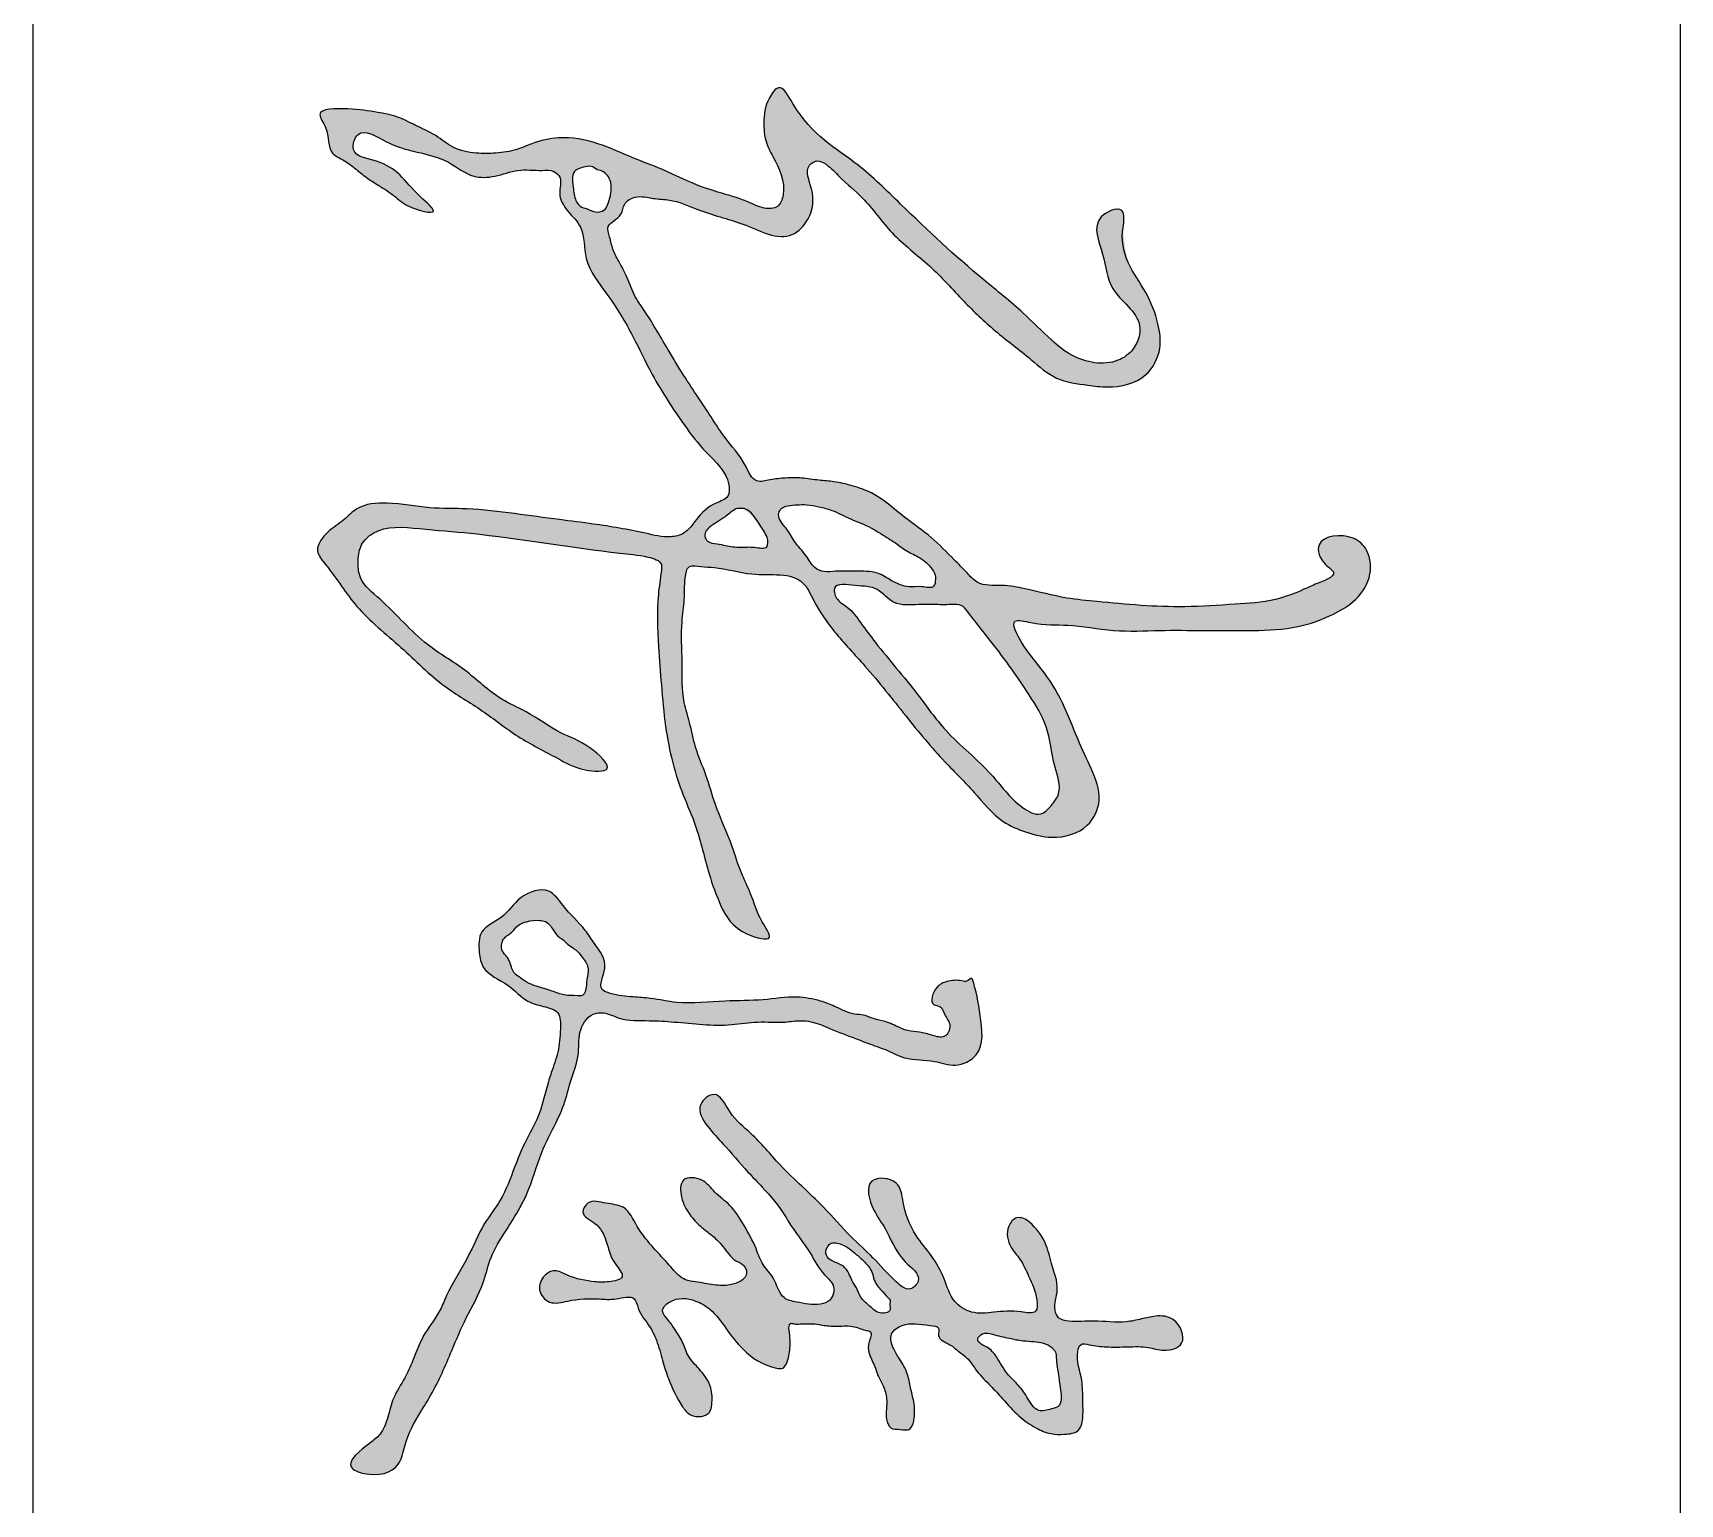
# Model space of a CAD drawing. Extents: x 174641 to 414490, y 73126 to 493158.
# Drawn here: x 316280 to 317280, y 75596 to 76489 of the extents above; entities that cross this region are included whole.
import ezdxf

# ---------------------------------------------------------------- set-up
doc = ezdxf.new("R2010")
doc.units = 0
doc.header["$LTSCALE"] = 1000
doc.header["$MEASUREMENT"] = 0
doc.layers.add('文字和字符', color=7, linetype='Continuous')

msp = doc.modelspace()

# ---------------------------------------------------------------- hatches: boundary and pattern name
at = {"layer": '文字和字符'}
h = msp.add_hatch(color=6, dxfattribs=at)
edge = h.paths.add_edge_path()
edge.add_spline(control_points=[(316942.1, 76371), (316942.1, 76370.7), (316943.2, 76345.9), (316956.8, 76333.1), (316963.5, 76314.4), (316966, 76296.5), (316956.3, 76277.7), (316936.6, 76273.2), (316918.4, 76275.7), (316900.9, 76277.6), (316884.2, 76293.2), (316864.6, 76307.4), (316844.3, 76326.9), (316825.4, 76348.7), (316801.1, 76365.9), (316786.9, 76387.7), (316771.4, 76399.7), (316763.7, 76408.7), (316756.5, 76412.4), (316747.9, 76407), (316755.3, 76392.6), (316753.3, 76377.3), (316737.4, 76359.9), (316716.1, 76372.3), (316697.3, 76377.3), (316682.4, 76382.2), (316669.3, 76388.2), (316656.5, 76388.2), (316647, 76391.1), (316638.8, 76386.1), (316638.2, 76378.8), (316633.4, 76375.4), (316628.1, 76371.6), (316630.9, 76364.7), (316632, 76357.7), (316636.4, 76349.6), (316641.6, 76340.4), (316645.1, 76329.2), (316652.3, 76319.8), (316658.7, 76309), (316666.5, 76296.1), (316674.9, 76281.9), (316683.4, 76268.9), (316691.8, 76256.6), (316700.7, 76241.9), (316711.7, 76230.8), (316717.8, 76215.2), (316728.5, 76218.2), (316737.2, 76219), (316747.3, 76219.2), (316757, 76217.4), (316767.4, 76216.9), (316778, 76214.2), (316793.7, 76209.2), (316807.9, 76195.4), (316826, 76183.6), (316837.6, 76171.1), (316846.8, 76162.3), (316854.7, 76153), (316868.5, 76154.4), (316886.4, 76151.2), (316905.3, 76145.8), (316937.9, 76142.9), (316972, 76139.6), (317008.2, 76142.3), (317032.4, 76143.5), (317049, 76149.9), (317059.3, 76155), (317074.3, 76160.1), (317062.4, 76167.3), (317056.7, 76183.4), (317080.4, 76186), (317092.3, 76174.3), (317093.5, 76157.5), (317082.7, 76143.1), (317066.7, 76134.3), (317046.2, 76127.3), (317025.9, 76126.3), (317006.8, 76126.5), (316987.8, 76126.4), (316963.8, 76126.8), (316936.5, 76125.2), (316909.6, 76130.8), (316892.2, 76129.2), (316872.1, 76134.9), (316882.3, 76114.7), (316893.4, 76103.3), (316906.1, 76082.6), (316913.8, 76061.4), (316923, 76042.6), (316930.3, 76024.4), (316921, 76004.3), (316900.7, 75999.2), (316883.2, 76003.5), (316865.6, 76011), (316852, 76028.7), (316831.1, 76048.8), (316809.5, 76075), (316788.4, 76102.3), (316767.4, 76124.1), (316755.6, 76141), (316745.9, 76162.9), (316718.5, 76158), (316698.7, 76164.8), (316686.6, 76164.7), (316677.6, 76166.9), (316675.8, 76155.5), (316676.1, 76145.2), (316673.5, 76127.9), (316674.9, 76107.3), (316673.9, 76086.4), (316679.4, 76069.7), (316682.2, 76054.5), (316689.5, 76038.5), (316694.8, 76017.9), (316704.3, 75998.9), (316709.3, 75980.2), (316717.4, 75965.1), (316719.8, 75953.1), (316731.9, 75936.6), (316706.7, 75942.8), (316697.9, 75957.9), (316689.3, 75981.8), (316684.6, 76004.8), (316674.7, 76026.4), (316668.2, 76046.6), (316663.8, 76069), (316662, 76092.7), (316659.5, 76119.2), (316658.8, 76142.9), (316661.4, 76158.7), (316662.6, 76168.7), (316650, 76171.9), (316614.3, 76175.6), (316565.2, 76184.2), (316516.5, 76187.9), (316491.4, 76190.6), (316478.9, 76179), (316477.3, 76168.8), (316478.2, 76155.6), (316497.7, 76140.8), (316515.2, 76118.8), (316543.5, 76103.2), (316560.8, 76085.6), (316582.3, 76076.5), (316599.6, 76063.6), (316616.1, 76058.6), (316635.9, 76040), (316611.6, 76041.2), (316596.8, 76050.2), (316574.2, 76061.3), (316553.4, 76078.3), (316527.1, 76093), (316504.2, 76116.8), (316476.2, 76138.8), (316463.6, 76160.2), (316450.2, 76175.5), (316459.2, 76187), (316468.8, 76192.8), (316478.6, 76203.1), (316498.2, 76204.6), (316519.9, 76200), (316546, 76200.7), (316572.2, 76197.5), (316597.7, 76193.9), (316624.3, 76190.7), (316646.7, 76186.9), (316664.9, 76182.3), (316677, 76184.9), (316683.6, 76195.4), (316692, 76203.2), (316703.3, 76206.6), (316703.1, 76221.9), (316688.7, 76233.3), (316672.8, 76255.1), (316657.4, 76278.3), (316644.3, 76306.3), (316630.6, 76329.4), (316613.8, 76349.1), (316615.9, 76370.3), (316604.8, 76380.4), (316598.3, 76390.7), (316602.1, 76400.3), (316596.1, 76406.2), (316586.8, 76405.2), (316574.7, 76407), (316561.5, 76401.5), (316545.8, 76400.8), (316530.8, 76414), (316510.6, 76416.8), (316494.1, 76422.7), (316477.9, 76433.5), (316471.8, 76414), (316490.6, 76412.5), (316504.4, 76402.8), (316511.9, 76392.2), (316529.7, 76377.6), (316507.6, 76382.8), (316499.9, 76390.2), (316490.9, 76396.3), (316482.5, 76401.2), (316475.7, 76407.1), (316469.1, 76412), (316458.4, 76417), (316461.1, 76429.3), (316449.8, 76443.3), (316474.4, 76443.3), (316487.1, 76441.4), (316501.9, 76438.7), (316513, 76432.6), (316524.9, 76427.6), (316535.3, 76418.4), (316548.6, 76415.9), (316561.6, 76416), (316573.3, 76417.5), (316585.1, 76423.1), (316601.8, 76426.9), (316623.2, 76423), (316643.1, 76413.6), (316664.6, 76405.8), (316684.2, 76395.6), (316702.3, 76390.9), (316715, 76386.7), (316722.9, 76382.2), (316733.2, 76382.4), (316738.4, 76396.8), (316731.8, 76410.1), (316724.5, 76423.4), (316723.6, 76436.1), (316725, 76447), (316734.3, 76460.1), (316750.2, 76427.7), (316776.7, 76415.3), (316815.3, 76376.9), (316847.5, 76346.7), (316880.1, 76321.4), (316896.4, 76304.4), (316913.5, 76290), (316934.7, 76286.1), (316950, 76297.1), (316956, 76317.1), (316932.6, 76330.7), (316931.6, 76354.9), (316920.5, 76375.2), (316944.4, 76387.7), (316942.1, 76371.1), (316942.1, 76371)], knot_values=[0, 0, 0, 0, 29.83033, 58.91781, 87.40306, 108.10616, 133.17817, 167.21185, 183.49358, 210.67496, 237.31363, 275.86773, 312.37532, 353.76104, 395.87554, 434.58288, 460.66976, 476.275, 484.41781, 491.62034, 511.67616, 536.9245, 555.69255, 598.36236, 618.34818, 639.18919, 663.45492, 677.06306, 692.31765, 702.95927, 711.94366, 720.14469, 726.92785, 735.80548, 746.57076, 757.65713, 773.39133, 790.76732, 805.4419, 822.5941, 842.86669, 868.323, 891.12703, 907.57339, 930.63457, 961.25861, 976.68873, 988.00272, 1001.1708, 1014.55781, 1029.61785, 1042.13304, 1057.76817, 1075.0052, 1109.99381, 1138.04225, 1164.89526, 1180.29965, 1191.87474, 1213.24144, 1232.34928, 1268.72527, 1294.32292, 1368.39578, 1410.72456, 1445.04484, 1469.94439, 1480.86782, 1499.32851, 1508.74163, 1526.28657, 1555.64916, 1570.57334, 1593.98259, 1617.98445, 1641.38267, 1669.43982, 1707.29197, 1725.0357, 1749.43332, 1786.0298, 1824.84422, 1863.91163, 1895.04241, 1908.39641, 1926.99745, 1954.73365, 1988.60558, 2022.40734, 2049.22169, 2076.67341, 2100.00089, 2131.56517, 2154.18467, 2175.02305, 2209.5379, 2244.84628, 2295.98722, 2350.39411, 2388.90451, 2420.90697, 2437.84295, 2481.53858, 2513.67034, 2525.06872, 2534.68507, 2544.92332, 2563.31462, 2581.76815, 2615.88483, 2650.04629, 2667.23233, 2688.87249, 2714.05765, 2739.78431, 2777.46788, 2801.5347, 2820.71813, 2846.21999, 2860.69852, 2879.24358, 2912.65901, 2940.60892, 2982.42316, 3010.68578, 3039.17841, 3070.4015, 3105.56719, 3138.04042, 3181.77967, 3202.07002, 3207.31871, 3220.22821, 3244.08996, 3371.1025, 3414.22561, 3453.46219, 3467.26996, 3480.30008, 3495.07973, 3519.97306, 3575.22066, 3613.13121, 3652.7759, 3675.91774, 3710.07108, 3737.57782, 3760.45603, 3779.02648, 3804.40601, 3842.4274, 3879.53793, 3916.90353, 3966.45112, 4017.13197, 4061.07218, 4074.63839, 4092.56503, 4109.94731, 4123.82304, 4149.66569, 4185.98987, 4217.23843, 4257.4463, 4295.79041, 4324.39685, 4369.00823, 4390.68008, 4401.80914, 4417.70364, 4439.20436, 4450.58886, 4460.40425, 4494.0652, 4522.5308, 4573.45855, 4609.52134, 4650.91275, 4685.91786, 4712.73605, 4730.12095, 4746.28602, 4759.95949, 4766.86344, 4776.67256, 4797.16942, 4817.29178, 4834.86048, 4859.32363, 4896.06685, 4914.91893, 4939.06577, 4952.34932, 4974.17708, 4996.946, 5022.50029, 5038.39472, 5059.26057, 5074.69639, 5090.13221, 5102.86064, 5115.36323, 5127.27991, 5137.83951, 5160.11025, 5171.91017, 5195.83872, 5221.38437, 5238.43076, 5255.29843, 5274.23899, 5291.83833, 5311.9607, 5328.55338, 5346.36477, 5359.96057, 5382.93451, 5416.47726, 5448.01695, 5474.30002, 5511.88038, 5539.40652, 5552.05886, 5566.94274, 5578.03298, 5588.72985, 5622.38291, 5636.08183, 5651.98578, 5673.57334, 5685.09237, 5703.04622, 5778.83038, 5827.28937, 5921.87319, 5965.46337, 5998.23158, 6019.77821, 6058.79188, 6074.95185, 6095.08556, 6133.6669, 6164.01593, 6195.29017, 6213.34632, 6227.67269, 6227.67269, 6227.67269, 6227.67269], degree=3, periodic=0)
edge = h.paths.add_edge_path(flags=16)
edge.add_spline(control_points=[(316827.1, 76162.3), (316827, 76162.4), (316819.7, 76171.2), (316811.5, 76173.6), (316803.7, 76179.9), (316796.1, 76184.6), (316787.2, 76189.9), (316776.9, 76193.7), (316766.8, 76199.1), (316757.7, 76201.6), (316750.6, 76202.9), (316744.3, 76202.8), (316738.9, 76202.3), (316734, 76200.8), (316731.9, 76194.5), (316738.2, 76188.5), (316742.4, 76179.7), (316749.6, 76172.7), (316753.7, 76164.6), (316760.9, 76161.3), (316769.2, 76162.9), (316779.9, 76162), (316792.2, 76162.9), (316801.8, 76156.1), (316811.1, 76152.1), (316819.3, 76153.5), (316827.4, 76151.4), (316828.8, 76157.3), (316827.1, 76162.3), (316827.1, 76162.3)], knot_values=[0, 0, 0, 0, 15.16178, 26.88512, 40.31965, 54.96641, 64.56874, 83.23137, 100.64465, 111.87382, 122.26176, 130.59759, 138.13792, 145.25534, 149.90419, 163.05797, 176.27705, 191.53322, 204.00271, 212.70931, 222.24426, 238.51895, 257.63843, 271.13651, 286.70471, 297.42219, 307.35373, 313.51969, 320.45637, 320.45637, 320.45637, 320.45637], degree=3, periodic=0)
edge = h.paths.add_edge_path(flags=16)
edge.add_spline(control_points=[(316845.9, 76140.2), (316846.1, 76140), (316862.8, 76118.6), (316873.9, 76104), (316885.8, 76086.4), (316897.5, 76067.6), (316898.9, 76046.8), (316905.7, 76029.4), (316898.7, 76020.1), (316891.3, 76012.4), (316874.9, 76022.1), (316861.2, 76042.4), (316835.6, 76062.1), (316819, 76085.8), (316804.6, 76103.5), (316792.7, 76117.7), (316783.4, 76130.3), (316776.3, 76140.4), (316767.9, 76144.3), (316765, 76155.9), (316781.1, 76153.1), (316793.1, 76153.3), (316802.8, 76140.7), (316816.2, 76142.3), (316827.5, 76142.2), (316835.7, 76141.7), (316841.4, 76142.7), (316845.9, 76140.3), (316845.9, 76140.2)], knot_values=[0, 0, 0, 0, 36.43042, 65.1872, 91.41975, 121.89903, 155.89817, 179.1296, 191.18759, 202.56346, 218.93776, 256.90262, 310.33773, 348.65803, 377.38012, 405.12221, 425.74584, 443.11722, 454.89001, 463.60159, 481.23192, 499.96284, 517.9025, 538.60614, 551.16094, 565.95767, 570.88989, 577.8668, 577.8668, 577.8668, 577.8668], degree=3, periodic=0)
edge = h.paths.add_edge_path(flags=16)
edge.add_spline(control_points=[(316710.8, 76200.4), (316711, 76200.4), (316720.6, 76194.5), (316723.1, 76188.1), (316726.5, 76182.9), (316727, 76175), (316717.4, 76177.7), (316709.9, 76176.5), (316701.9, 76177.6), (316695.5, 76179.2), (316690.2, 76179.5), (316687.8, 76183.6), (316689.3, 76188.4), (316694.4, 76191.2), (316698.9, 76194.4), (316703.8, 76197.3), (316705.9, 76201), (316710.8, 76200.4), (316710.8, 76200.4)], knot_values=[0, 0, 0, 0, 13.96643, 26.64222, 32.86736, 40.66869, 50.86547, 62.81324, 75.54177, 82.70924, 91.15804, 95.56336, 100.25464, 110.5156, 118.40126, 123.68101, 133.67553, 136.49112, 136.49112, 136.49112, 136.49112], degree=3, periodic=0)
edge = h.paths.add_edge_path(flags=16)
edge.add_spline(control_points=[(316623.9, 76405.8), (316624, 76405.8), (316633.5, 76400.3), (316631.2, 76391.8), (316629.7, 76385.4), (316627.1, 76380.7), (316621.5, 76380), (316617.1, 76382.3), (316611.5, 76383.8), (316609.1, 76389.3), (316608.2, 76396.2), (316606.4, 76405.7), (316615.1, 76407.7), (316619.6, 76408.7), (316623.9, 76405.8), (316623.9, 76405.8)], knot_values=[0, 0, 0, 0, 11.12269, 25.41039, 33.76565, 39.25974, 46.34399, 54.03284, 60.09923, 69.75439, 75.75391, 90.73499, 100.54138, 106.7932, 112.69859, 112.69859, 112.69859, 112.69859], degree=3, periodic=0)
h = msp.add_hatch(color=6, dxfattribs=at)
edge = h.paths.add_edge_path()
edge.add_spline(control_points=[(316850.6, 75914.9), (316850.7, 75914.7), (316856.6, 75889.7), (316858.4, 75870), (316840.5, 75860.3), (316826.1, 75866.5), (316811.4, 75865), (316799.3, 75871.7), (316789, 75874.9), (316777.5, 75879.7), (316767.2, 75883.2), (316756.7, 75888.1), (316747.4, 75890.2), (316734.7, 75887.9), (316720.6, 75889.5), (316698.3, 75885.4), (316676.1, 75888.4), (316653.5, 75889.8), (316638.6, 75889), (316628.1, 75894.9), (316617.5, 75893.8), (316610.8, 75882.2), (316612.5, 75867.8), (316606.6, 75853.6), (316603.2, 75838), (316595.9, 75824), (316587.1, 75806.3), (316582.9, 75789.4), (316574.8, 75773.5), (316566.9, 75761.2), (316557.8, 75746.8), (316553.8, 75727.7), (316543.1, 75710), (316533.6, 75686.8), (316525.4, 75667.1), (316513.5, 75649), (316506.4, 75635.4), (316502.9, 75615.7), (316486.2, 75612.1), (316467.5, 75619.4), (316482.7, 75631.6), (316492.1, 75638.4), (316496.1, 75649), (316498.6, 75661.2), (316506, 75671.6), (316511.6, 75684.5), (316516.8, 75699.3), (316526.7, 75710.9), (316533.3, 75728), (316544.5, 75744.3), (316552.5, 75765.2), (316565.7, 75781.4), (316572, 75798.9), (316578.8, 75816.2), (316588, 75831.3), (316591.3, 75846.2), (316595.3, 75859.1), (316599.7, 75870.8), (316600.5, 75882.6), (316600.8, 75895.7), (316589.8, 75898.3), (316578.6, 75901), (316569, 75912.9), (316553.4, 75918.1), (316550.8, 75931.9), (316550.7, 75945.6), (316566.8, 75951.5), (316574.6, 75965.4), (316593.5, 75972), (316603.5, 75956.5), (316614, 75947.5), (316622.1, 75934.5), (316631.2, 75923.5), (316622.2, 75909.1), (316634, 75904.7), (316643.4, 75904), (316657.2, 75903.1), (316675.5, 75899), (316698.5, 75902), (316722.8, 75901.4), (316742.1, 75904.9), (316756.9, 75902.2), (316768.2, 75898), (316776.4, 75893.3), (316784.9, 75893.1), (316790.8, 75890.4), (316798.6, 75889.2), (316805.2, 75885.8), (316812.1, 75883), (316819, 75882.8), (316825.9, 75880.8), (316834.3, 75878.1), (316838.6, 75887), (316833.7, 75892.2), (316832.2, 75898.6), (316823.7, 75898.8), (316827.8, 75910.4), (316835.6, 75913.9), (316842.6, 75914), (316847.2, 75913), (316850.6, 75914.9), (316850.6, 75914.9)], knot_values=[0, 0, 0, 0, 31.56741, 64.80462, 84.5149, 102.44957, 127.66522, 143.39318, 158.76114, 172.30608, 195.38631, 203.77739, 220.63047, 233.89668, 257.03225, 279.1762, 327.70084, 348.662, 374.09674, 388.03308, 396.91533, 415.87779, 435.25038, 456.66983, 478.43107, 501.30513, 522.01515, 560.72247, 573.04624, 596.2976, 621.45688, 643.42111, 676.45272, 706.5598, 747.97988, 764.80452, 796.36924, 812.75666, 842.42195, 854.74089, 879.87365, 891.58811, 907.37051, 923.98897, 943.6233, 959.40562, 982.73378, 1008.38151, 1021.70049, 1058.20808, 1090.24983, 1114.09394, 1144.20103, 1166.92565, 1191.57317, 1217.00221, 1229.97147, 1248.06379, 1268.02925, 1281.44046, 1294.7538, 1308.69012, 1329.85838, 1355.86532, 1368.43417, 1386.20994, 1406.30905, 1430.06276, 1453.8459, 1470.9898, 1499.08787, 1512.54167, 1535.26627, 1553.04205, 1560.57123, 1580.17238, 1594.91717, 1617.19788, 1657.97545, 1689.94356, 1718.67234, 1738.77671, 1751.36341, 1769.19526, 1777.02562, 1785.79454, 1795.90164, 1809.56846, 1816.67598, 1826.39768, 1837.68613, 1847.88188, 1857.81613, 1868.11517, 1875.91713, 1881.58526, 1896.59723, 1905.82176, 1918.67179, 1923.2189, 1927.78263, 1927.78263, 1927.78263, 1927.78263], degree=3, periodic=0)
edge = h.paths.add_edge_path(flags=17)
edge.add_spline(control_points=[(316596.2, 75944.6), (316596.2, 75944.7), (316592.5, 75950.4), (316586.5, 75950.5), (316580.8, 75950), (316574.5, 75947.8), (316571.3, 75942.5), (316566.1, 75940.3), (316564.7, 75936.1), (316564.6, 75932.3), (316567.1, 75929.4), (316569.6, 75926.2), (316570.6, 75922.5), (316572.1, 75918.4), (316575.7, 75915.9), (316580, 75912.6), (316586.9, 75909.9), (316594.8, 75908), (316602.8, 75904.4), (316608.8, 75904.8), (316616.2, 75904), (316615.9, 75914.1), (316618.4, 75921.8), (316614.2, 75927.4), (316611.2, 75931.5), (316607.6, 75934.1), (316604.2, 75936.2), (316602, 75939), (316598.6, 75940.3), (316596.2, 75944.6), (316596.2, 75944.6)], knot_values=[0, 0, 0, 0, 9.6639, 14.69652, 25.58932, 33.28703, 41.4481, 50.31212, 54.66989, 59.31759, 65.47188, 69.61093, 76.33917, 81.25099, 86.99443, 94.22806, 103.81469, 117.55051, 128.276, 139.36289, 142.65864, 157.10997, 167.51759, 177.22296, 183.78361, 188.97778, 195.04957, 200.6411, 203.08387, 211.13943, 211.13943, 211.13943, 211.13943], degree=3, periodic=0)
h = msp.add_hatch(color=6, dxfattribs=at)
edge = h.paths.add_edge_path()
edge.add_spline(control_points=[(316885.4, 75767.1), (316885.5, 75767), (316897.1, 75754.5), (316898.1, 75741.4), (316904.3, 75727.3), (316899.5, 75716.2), (316902.7, 75708), (316912.5, 75706.4), (316925.8, 75707.8), (316940.8, 75705.6), (316953.1, 75708.2), (316962.4, 75710.7), (316974.7, 75709.9), (316982.4, 75692.3), (316967.1, 75688.2), (316956.7, 75692), (316944.8, 75691.5), (316932.6, 75691.3), (316923.9, 75692.2), (316916, 75694.1), (316913, 75683.7), (316917.7, 75673.4), (316917.6, 75659.7), (316918.1, 75650), (316916.5, 75639.4), (316906.5, 75638.2), (316897.8, 75638.4), (316888.1, 75642.4), (316878.1, 75649.6), (316869.8, 75659.1), (316861.4, 75668.2), (316853.4, 75676), (316848.6, 75684.3), (316842, 75688.7), (316837.2, 75693.6), (316828.6, 75696.1), (316831.4, 75704), (316819.7, 75704.7), (316811.1, 75707.1), (316799.5, 75699.8), (316802.4, 75690.5), (316806.9, 75683.4), (316811.7, 75675.9), (316812.8, 75666.7), (316815.6, 75657.2), (316816, 75649.1), (316813.2, 75640), (316806.7, 75641.9), (316800.5, 75641.1), (316797.3, 75650.1), (316799.6, 75658.5), (316796.8, 75667.7), (316793.2, 75673.8), (316791.2, 75680.9), (316787.5, 75687.1), (316787.1, 75693.9), (316790.6, 75700.7), (316783.3, 75701.9), (316778.3, 75704.5), (316770.9, 75704), (316765.6, 75703.9), (316760.1, 75704.5), (316755.2, 75705.6), (316750.2, 75705.3), (316746.2, 75705.5), (316743.2, 75705.1), (316738.2, 75707), (316740.3, 75697), (316739.9, 75689.9), (316739.2, 75683.1), (316735.7, 75677.8), (316724.5, 75679.7), (316712.1, 75687.5), (316701.2, 75702.4), (316693.2, 75714), (316681.1, 75720.8), (316669.4, 75722.1), (316660.6, 75713.5), (316666.3, 75707.8), (316670.2, 75701.8), (316675.2, 75694.5), (316677.7, 75685.2), (316685.6, 75677.5), (316692.7, 75668.1), (316692.9, 75658.4), (316691.3, 75649.1), (316679.8, 75648.1), (316672.1, 75658.4), (316666.8, 75669.8), (316662.2, 75683.6), (316659.6, 75694.6), (316654.3, 75705.3), (316648.1, 75712.1), (316645.7, 75723.6), (316633.9, 75719.6), (316621.4, 75721), (316607.8, 75720.5), (316594.1, 75716.4), (316586, 75725.7), (316589.7, 75734.7), (316597.4, 75739), (316607.4, 75733.2), (316618.9, 75730.9), (316629.3, 75730.5), (316641.6, 75733.1), (316630.7, 75744.2), (316629.2, 75755.1), (316623.7, 75766.7), (316611.8, 75771.2), (316618, 75781.6), (316628.2, 75778), (316640.8, 75777.8), (316646.2, 75765.2), (316653.3, 75755.8), (316660.9, 75747.4), (316668.2, 75739.4), (316674.8, 75731.7), (316684.4, 75730.9), (316693.1, 75728.8), (316702.7, 75728.5), (316709.4, 75730.7), (316714.4, 75734.7), (316712.8, 75741.6), (316704.8, 75744), (316699.7, 75752.4), (316692.9, 75759.2), (316685.1, 75764.6), (316678.4, 75772), (316673.4, 75781.1), (316672.8, 75795.4), (316687.8, 75794.1), (316694, 75784.5), (316704.9, 75777.5), (316712.2, 75764.9), (316719.1, 75753), (316722.7, 75741), (316731.6, 75733.3), (316733.4, 75720.7), (316746.4, 75718.3), (316755.5, 75716.2), (316765.3, 75719.5), (316768.1, 75728.9), (316758.6, 75736.4), (316751.6, 75750.8), (316742.2, 75761.8), (316733.9, 75776.2), (316725.4, 75786.1), (316712, 75800), (316701.2, 75812.9), (316689.9, 75824.4), (316681.8, 75837.7), (316696, 75848.9), (316703.8, 75831.2), (316718.3, 75820.1), (316736, 75798.5), (316758, 75779.8), (316775, 75759.5), (316791.3, 75745.4), (316800.6, 75733.9), (316812, 75724.1), (316821.6, 75734.1), (316804.7, 75745.2), (316800.2, 75761.1), (316789.5, 75774.4), (316783.8, 75795.7), (316807, 75793.6), (316808.5, 75775.6), (316814.5, 75760.4), (316826.5, 75746.8), (316833.8, 75733.2), (316838, 75718.9), (316850.3, 75710.9), (316865.1, 75712.7), (316876.4, 75713.9), (316890.4, 75710.7), (316889.9, 75723.8), (316885.3, 75733), (316880.5, 75744.3), (316872.6, 75752.4), (316870.7, 75762.8), (316876.7, 75772.3), (316885.3, 75767.2), (316885.4, 75767.1)], knot_values=[0, 0, 0, 0, 21.81423, 40.01452, 62.7051, 80.1812, 87.05959, 95.96074, 117.52598, 144.48919, 157.44632, 169.51473, 184.78755, 205.83429, 221.96524, 235.36036, 252.7427, 270.71375, 285.20259, 292.39102, 298.29404, 323.16893, 339.89076, 353.67758, 365.62036, 378.12925, 389.52668, 402.98938, 420.6114, 440.53104, 455.37129, 472.33688, 486.5792, 494.82231, 504.35229, 516.70491, 522.69918, 530.27695, 553.63926, 565.14934, 577.86489, 587.52882, 601.60343, 613.79765, 625.75318, 641.93773, 649.9788, 657.76627, 665.64547, 673.68661, 691.06998, 702.26764, 712.22371, 720.5513, 732.90757, 741.29957, 750.3704, 754.15928, 767.82, 775.00838, 783.99393, 790.01419, 797.89335, 805.08178, 810.47309, 814.66632, 817.72091, 829.76918, 838.76063, 852.28385, 856.96428, 862.35559, 894.64139, 917.57348, 938.65587, 952.33838, 974.41359, 984.09103, 992.09879, 1002.56542, 1015.42998, 1028.35987, 1041.61773, 1060.69245, 1075.15, 1081.33032, 1097.65021, 1107.25215, 1133.82575, 1149.93287, 1167.65899, 1180.94579, 1198.85174, 1207.21231, 1222.48382, 1236.90695, 1263.26269, 1278.55778, 1291.81558, 1304.43554, 1313.9224, 1324.65488, 1349.14262, 1361.02049, 1372.8386, 1385.37168, 1406.33795, 1423.5251, 1437.34044, 1446.07986, 1461.35137, 1476.16889, 1496.20081, 1510.80388, 1526.5605, 1542.66258, 1557.11458, 1565.76698, 1581.24946, 1594.82417, 1604.75541, 1610.75654, 1619.41418, 1627.41966, 1643.63437, 1658.03725, 1667.71309, 1682.72843, 1698.67732, 1713.20927, 1728.48082, 1743.49537, 1760.34072, 1781.06241, 1803.08359, 1817.90876, 1831.82956, 1851.20479, 1861.93723, 1882.36999, 1890.72683, 1902.27346, 1915.00512, 1936.42795, 1969.38922, 1974.33872, 2005.75425, 2023.16845, 2055.02684, 2074.2689, 2093.86783, 2107.78631, 2127.59972, 2153.41221, 2189.44013, 2240.45336, 2274.08225, 2299.89394, 2328.10632, 2341.38788, 2350.98982, 2370.53055, 2403.28468, 2421.19063, 2445.86931, 2466.30207, 2483.49109, 2513.60014, 2534.81948, 2557.98859, 2577.73283, 2594.91534, 2613.69621, 2636.66048, 2648.79807, 2658.35267, 2679.53953, 2695.58263, 2708.03086, 2726.09172, 2735.78778, 2747.15961, 2747.15961, 2747.15961, 2747.15961], degree=3, periodic=0)
edge = h.paths.add_edge_path(flags=16)
edge.add_spline(control_points=[(316800.4, 75720.4), (316800.4, 75720.5), (316794.7, 75726.4), (316791.1, 75730.5), (316789.6, 75738.4), (316784.7, 75743.7), (316779.5, 75748.2), (316775.2, 75751.9), (316770.6, 75754.2), (316765, 75755.5), (316761.8, 75751.4), (316761.3, 75746.6), (316766.3, 75742.8), (316772.2, 75741.4), (316775.7, 75736.4), (316777.5, 75731.6), (316780.6, 75727.2), (316782.7, 75720.5), (316788.1, 75716.6), (316792.3, 75712.4), (316796.5, 75711.7), (316801.3, 75713), (316800.6, 75716.6), (316800.5, 75720.4), (316800.4, 75720.4)], knot_values=[0, 0, 0, 0, 8.43904, 20.62857, 28.09704, 39.8776, 49.76505, 57.1789, 62.85446, 72.25815, 76.58164, 82.95058, 90.31262, 100.18864, 107.6845, 114.09035, 121.53548, 130.11106, 142.31777, 148.46276, 154.38751, 159.52662, 165.89565, 169.45998, 169.45998, 169.45998, 169.45998], degree=3, periodic=0)
edge = h.paths.add_edge_path(flags=16)
edge.add_spline(control_points=[(316899.4, 75690.4), (316899.4, 75690.4), (316893.4, 75694.5), (316887.9, 75694.6), (316880.7, 75695.1), (316872.4, 75696.9), (316864.4, 75698.6), (316857.3, 75700.7), (316851.4, 75694.6), (316861.1, 75691.1), (316866.4, 75684.3), (316870.7, 75675.6), (316878.5, 75668.8), (316883.9, 75661.3), (316889.3, 75651.1), (316897.4, 75653.7), (316905.3, 75655.2), (316904, 75670.1), (316901.3, 75680.4), (316901.6, 75688.3), (316899.4, 75690.4), (316899.4, 75690.4)], knot_values=[0, 0, 0, 0, 9.33431, 17.14072, 26.36145, 38.01858, 52.7892, 61.01517, 67.12415, 79.06859, 89.24262, 105.88588, 117.80276, 131.46008, 146.45107, 157.20244, 163.30966, 177.43561, 205.63078, 210.58847, 213.16538, 213.16538, 213.16538, 213.16538], degree=3, periodic=0)

# ---------------------------------------------------------------- linework, layer by layer
for p, q in [((316280.3, 82126.1), (316280.3, 74126.1)), ((317280.3, 82126.1), (317280.3, 74126.1))]:
    msp.add_line(p, q)
at = {"layer": '文字和字符', "color": 6}
for points, start_tangent, end_tangent in [([(316942.1, 76371), (316945.3, 76349.7), (316955.9, 76331.6), (316963.3, 76312.5), (316964.4, 76297.6), (316955.9, 76281.7), (316932.5, 76274.2), (316920.8, 76275.3), (316901.7, 76279.6), (316886.2, 76290.9), (316864.5, 76308.3), (316845.4, 76326.3), (316824.6, 76347.7), (316801.9, 76367.8), (316783.8, 76389), (316770, 76401.8), (316761.8, 76409.4), (316756.2, 76411.4), (316751.7, 76408.8), (316753, 76394.4), (316750.9, 76376.3), (316741.3, 76366.7), (316711.2, 76373.1), (316697.5, 76377.4), (316683.3, 76382.2), (316666.7, 76387.7), (316656.9, 76388.7), (316646, 76389.5), (316639.6, 76385.2), (316637.3, 76379.1), (316633, 76375.1), (316629.5, 76371.6), (316630.4, 76365.3), (316632.4, 76357.8), (316635.9, 76350.6), (316641.1, 76340.5), (316646, 76329), (316651.8, 76320.1), (316658.3, 76309.7), (316665.8, 76297.1), (316675.3, 76281.4), (316684.3, 76267.7), (316690.9, 76257.8), (316700.1, 76244), (316713, 76226.1), (316719.7, 76217.2), (316727.8, 76217.8), (316737.2, 76218.9), (316746.9, 76218.9), (316757.6, 76217.6), (316766.6, 76216.7), (316777.6, 76214.2), (316789.3, 76209.9), (316809.6, 76195), (316825.7, 76182.8), (316839.6, 76169.3), (316847.4, 76161.4), (316853.5, 76155.7), (316868.7, 76153.7), (316882.4, 76151.7), (316908, 76146.1), (316926.3, 76143.9), (316979.6, 76140.8), (317010.1, 76142.3), (317034.6, 76145.2), (317051.5, 76151.2), (317058.7, 76154.4), (317069.9, 76161.6), (317065.1, 76166.4), (317061.1, 76178.4), (317081.9, 76182.4), (317089.9, 76175.2), (317091.5, 76158.4), (317081.9, 76144), (317067.5, 76135.2), (317048.3, 76128.8), (317021.1, 76126.4), (317008.4, 76126.4), (316990.8, 76126.4), (316964.4, 76126.4), (316936.4, 76126.4), (316908.5, 76129.6), (316886.1, 76131.2), (316876.5, 76132), (316880.5, 76119.2), (316892.5, 76103.2), (316905.3, 76082.5), (316914.8, 76060.1), (316922.8, 76042.5), (316927.6, 76023.3), (316920.4, 76008.1), (316898.9, 76000.9), (316882.9, 76004.1), (316869.3, 76010.5), (316851.7, 76028.1), (316834.1, 76046.5), (316810.2, 76074.5), (316785.4, 76104.8), (316767, 76125.6), (316754.2, 76144.8), (316747.8, 76155.2), (316716.8, 76160.7), (316694, 76164.6), (316685.8, 76165.2), (316678.9, 76165.2), (316676.3, 76158.2), (316675.7, 76145), (316674.4, 76131.8), (316674.4, 76107.2), (316675.7, 76082.6), (316678.9, 76070.6), (316682.6, 76055.5), (316688.9, 76038.5), (316694.6, 76020.8), (316704.7, 75995.6), (316710.4, 75979.2), (316716, 75966.6), (316723, 75949.6), (316727.4, 75940.1), (316714.1, 75942), (316697.8, 75959.7), (316690.8, 75978.6), (316682.6, 76007.6), (316675.1, 76026.5), (316668.8, 76046), (316664.4, 76068.1), (316661.8, 76093.3), (316660, 76116.6), (316660, 76148.2), (316661.8, 76162.7), (316661.8, 76166.4), (316653.7, 76170.9), (316636.6, 76173.4), (316545.9, 76185.4), (316515, 76188.2), (316486.8, 76185.4), (316479.8, 76178.3), (316477.7, 76169.2), (316479.1, 76158.6), (316491, 76145.3), (316519.9, 76117.8), (316542.4, 76102.3), (316564.9, 76084.7), (316579.7, 76077), (316600.8, 76064.3), (316618.4, 76055.2), (316628.9, 76042.5), (316615.5, 76041.8), (316598.7, 76048.8), (316574.7, 76062.2), (316552.9, 76077.7), (316530.4, 76092.5), (316503.7, 76116.1), (316477, 76141), (316458, 76166.4), (316453.1, 76174.8), (316459.4, 76186.1), (316469.2, 76193.8), (316477, 76200.2), (316495.3, 76203.7), (316521.3, 76200.9), (316543.8, 76200.2), (316572.6, 76197.3), (316600, 76193.7), (316620.5, 76191), (316652.1, 76185.4), (316667.6, 76183.3), (316675.3, 76185.4), (316683.1, 76193.8), (316695, 76203.7), (316702.1, 76207.9), (316702.8, 76214.9), (316688.8, 76234.8), (316676, 76250.8), (316656.3, 76281.8), (316644.5, 76304.9), (316628.9, 76330.4), (316616.2, 76352.2), (316612.7, 76371.2), (316605, 76381), (316600.1, 76391.6), (316600.1, 76401.5), (316596.5, 76405), (316589.5, 76405.7), (316574.7, 76405.7), (316560.7, 76402.2), (316548, 76402.2), (316532.5, 76410.6), (316507.2, 76418.4), (316494.6, 76423.3), (316477.7, 76427.5), (316474.9, 76418.4), (316488.9, 76411.3), (316503, 76402.9), (316515.7, 76389.5), (316523.4, 76381), (316508.6, 76383.9), (316499.5, 76390.2), (316490.3, 76396.5), (316482.6, 76401.5), (316475.6, 76407.1), (316468.5, 76412), (316462.2, 76416.2), (316458, 76431.7), (316454.5, 76439.5), (316471.3, 76443), (316489.6, 76440.9), (316501.6, 76438.1), (316512.6, 76433), (316524.8, 76426.8), (316535.4, 76419.8), (316549.4, 76416.2), (316561.4, 76416.2), (316574, 76418.4), (316583.2, 76421.9), (316599.4, 76425.4), (316623.3, 76421.9), (316644.4, 76413.4), (316662, 76406.4), (316686.8, 76395.6), (316705.7, 76389.7), (316714.3, 76386.6), (316724.3, 76382.8), (316732.3, 76383.8), (316735.7, 76390.7), (316729.5, 76414.2), (316725.4, 76423.2), (316724, 76434.5), (316727.4, 76449.7), (316733, 76455.9), (316741.6, 76446.3), (316781.3, 76408.8), (316807.1, 76385.2), (316857.5, 76339.3), (316881.5, 76319.1), (316898.6, 76302.8), (316911, 76293.5), (316939, 76290.4), (316948.3, 76297.4), (316952.2, 76311.4), (316935.9, 76333.9), (316929.7, 76354.9), (316928.9, 76377.4), (316941.3, 76381.3), (316942.1, 76371)], (-0.1731, -0.9849), (-0.1731, -0.9849)), ([(316623.9, 76405.8), (316630.2, 76400.8), (316630.9, 76390.5), (316629.2, 76384.8), (316626.9, 76381.5), (316621.9, 76380.5), (316616.7, 76382.3), (316612.6, 76384), (316609.1, 76390), (316608.4, 76394.3), (316609.1, 76405.1), (316615.6, 76407.8), (316620.2, 76407.8), (316623.9, 76405.8)], (0.99579, -0.09172), (0.99579, -0.09172)), ([(316710.8, 76200.4), (316719, 76194.4), (316724, 76186.8), (316726, 76182.8), (316725.8, 76177.2), (316718.4, 76176.9), (316709.8, 76176.9), (316700.7, 76178), (316695.7, 76179), (316689.8, 76180.7), (316688.3, 76183.5), (316689.1, 76186.8), (316694.7, 76191.6), (316699.5, 76194.7), (316702.6, 76196.9), (316708.8, 76200.5), (316710.8, 76200.4)], (0.99378, 0.11136), (0.99378, 0.11136)), ([(316827.1, 76162.3), (316819.4, 76170.1), (316811.9, 76174.1), (316803.9, 76179.5), (316795, 76185.2), (316789, 76188.7), (316776.7, 76194.1), (316765.3, 76199.3), (316757.5, 76201.5), (316750.1, 76202.7), (316744.1, 76202.7), (316738.7, 76202.1), (316734.1, 76199.8), (316733, 76196.7), (316737.5, 76188.4), (316742.7, 76180.4), (316749.6, 76171.8), (316755, 76164.6), (316760.7, 76162.1), (316767.6, 76162.3), (316779.3, 76162.3), (316793, 76161.2), (316801.6, 76156.6), (316812.2, 76152.9), (316819.9, 76152.9), (316827.1, 76153.2), (316828.2, 76157.5), (316827.1, 76162.3)], (-0.54226, 0.84021), (-0.54226, 0.84021)), ([(316845.9, 76140.2), (316862.1, 76119.5), (316874.5, 76102.9), (316885.1, 76087.3), (316895.4, 76067.9), (316900.7, 76044), (316903, 76027.4), (316898.4, 76020), (316892, 76015), (316880.9, 76019.1), (316862.1, 76038.9), (316834.5, 76065.8), (316817.4, 76087.5), (316804.4, 76103.6), (316791.8, 76119.1), (316782.9, 76131), (316774.7, 76140.5), (316768.2, 76146), (316766.9, 76152.1), (316779.5, 76153.7), (316792.8, 76151.2), (316803.1, 76143.4), (316818, 76142.1), (316827, 76142.1), (316837.7, 76142.1), (316841.3, 76142.1), (316845.9, 76140.2)], (0.61209, -0.79079), (0.61209, -0.79079)), ([(316850.6, 75914.9), (316855.4, 75892.7), (316853, 75868.8), (316840.3, 75862.5), (316827.6, 75864.8), (316809.5, 75867), (316799.1, 75871.4), (316788.7, 75875.2), (316779.6, 75878.7), (316764.1, 75884.7), (316758.5, 75887.1), (316746.6, 75889.5), (316737.1, 75888.7), (316720.4, 75888.7), (316704.5, 75887.1), (316669.6, 75888.7), (316654.5, 75889.5), (316636.2, 75891.1), (316626.7, 75894.2), (316620.4, 75893.4), (316612.4, 75882.3), (316611.3, 75868.4), (316607, 75853.6), (316602.6, 75838.5), (316595.8, 75823.5), (316589.4, 75810), (316579.9, 75783.8), (316575.9, 75775.9), (316567.2, 75761.6), (316558.4, 75745.7), (316553.7, 75730.6), (316543.4, 75709.1), (316534.6, 75689.3), (316521.9, 75662.3), (316515.6, 75651.9), (316506, 75631.3), (316502.1, 75620.2), (316481.4, 75614.6), (316473.5, 75618.6), (316484.6, 75632.9), (316491, 75638.4), (316495.7, 75648.8), (316499.2, 75660.2), (316506, 75672.6), (316510.8, 75682.9), (316517.5, 75698.3), (316527.5, 75713.9), (316531.4, 75722.6), (316544.1, 75745.7), (316554.5, 75766.3), (316564, 75780.6), (316572.7, 75800.5), (316579.1, 75815.6), (316587, 75831.5), (316592.3, 75849), (316595, 75858), (316598.9, 75870.4), (316600.5, 75884.7), (316598.9, 75894.2), (316590.2, 75898.2), (316580.7, 75901.4), (316568.8, 75910.9), (316553.7, 75922), (316551.3, 75930.8), (316552.9, 75943.5), (316564.5, 75952.1), (316576.7, 75964.2), (316593.4, 75968.1), (316602.1, 75959.4), (316615.6, 75944.3), (316621.2, 75936.3), (316627.5, 75921.3), (316625.9, 75908.5), (316630.8, 75906.1), (316644.7, 75903.9), (316655.3, 75903), (316671.2, 75900.6), (316700.6, 75901.4), (316723.6, 75902.2), (316744.2, 75903.8), (316758.5, 75901.4), (316767, 75898.2), (316779, 75893.5), (316784.6, 75892.8), (316790.6, 75890.8), (316797.6, 75889), (316806.7, 75885.2), (316811.5, 75883.5), (316818.5, 75882.5), (316826.4, 75880.6), (316833.7, 75880), (316837, 75886.4), (316833.9, 75893.1), (316831, 75898), (316827.2, 75899.3), (316829.3, 75909.9), (316835.1, 75913.2), (316844.3, 75913.6), (316847.6, 75913.6), (316850.6, 75914.9)], (0.32701, -0.94502), (0.32701, -0.94502)), ([(316596.2, 75944.6), (316591.4, 75949.7), (316587.9, 75950.4), (316580.1, 75949.6), (316575, 75947.4), (316570.9, 75943.1), (316566, 75939), (316564.9, 75936.1), (316565, 75932.8), (316567.4, 75929), (316569.1, 75926.6), (316570.8, 75922.1), (316572.3, 75918.8), (316575.4, 75916.1), (316579.7, 75913.1), (316586, 75910.4), (316595.5, 75907.5), (316602.8, 75905.1), (316610.8, 75904.6), (316613.2, 75904.6), (316616.6, 75914.4), (316617.2, 75921.9), (316613.8, 75928), (316610.8, 75931.6), (316607.8, 75933.9), (316604.3, 75936.5), (316601.3, 75939.2), (316599.8, 75940.1), (316596.2, 75944.6)], (-0.54194, 0.84041), (-0.54194, 0.84041)), ([(316885.4, 75767.1), (316894.9, 75754.6), (316898.7, 75742.1), (316902.2, 75726.1), (316900.9, 75713.6), (316903, 75709.1), (316909.1, 75707.1), (316924.6, 75707.1), (316944.1, 75706.7), (316953.3, 75708.4), (316961.8, 75710.1), (316972.6, 75708), (316977.7, 75693.7), (316966.9, 75689.4), (316957.5, 75691.1), (316944.9, 75691.5), (316932, 75691.5), (316921.6, 75692.8), (316916.4, 75692.8), (316914.7, 75688.9), (316917, 75671.2), (316917.7, 75659.1), (316917.7, 75649.2), (316915.1, 75641), (316906.5, 75638.4), (316898.3, 75638.8), (316889.2, 75642.3), (316878.9, 75649.6), (316869, 75660), (316861.7, 75667.8), (316853.4, 75676.8), (316847.1, 75684.9), (316842.4, 75688.6), (316837, 75692.8), (316830.1, 75698.4), (316830.1, 75702.8), (316824.9, 75704.5), (316808.1, 75704.5), (316801.6, 75699.3), (316802.9, 75690.2), (316806.4, 75684.2), (316811.1, 75675.2), (316813.1, 75666.7), (316815, 75658.3), (316815, 75646.6), (316812.4, 75641.4), (316806.8, 75641.4), (316801.2, 75642.3), (316798.6, 75647.5), (316798.6, 75660), (316796.4, 75667.8), (316793.3, 75674.2), (316791.2, 75679.9), (316787.8, 75688.1), (316787.8, 75694.1), (316788.7, 75700.6), (316786.1, 75701.5), (316776.6, 75704.1), (316771.4, 75704.1), (316764.9, 75704.1), (316760.6, 75704.5), (316755, 75705.4), (316749.8, 75705.4), (316745.9, 75705.4), (316742.9, 75705.4), (316740.7, 75705.8), (316739.9, 75697.2), (316739.9, 75690.7), (316737.7, 75681.2), (316735.6, 75678.6), (316731.7, 75678.6), (316711.4, 75690), (316701, 75702.8), (316691.2, 75714.4), (316682.6, 75719.3), (316666.8, 75718.7), (316662.5, 75713.2), (316665.5, 75708.3), (316670, 75702.2), (316674.7, 75694.2), (316678.4, 75685.7), (316684.5, 75678.3), (316691.8, 75666.7), (316692.4, 75656.3), (316691.2, 75652), (316679.6, 75650.2), (316674.7, 75655.1), (316666.1, 75672.2), (316662.5, 75683.2), (316658.8, 75695.5), (316654.5, 75704), (316647.8, 75715), (316645.4, 75720.6), (316634.3, 75720.6), (316624, 75720.6), (316605, 75719.3), (316594, 75718.7), (316587.9, 75726.1), (316590.9, 75734.6), (316597, 75737.7), (316604.4, 75735.2), (316621.5, 75731), (316630.1, 75731), (316638, 75734), (316633.7, 75742), (316628.2, 75756), (316621.5, 75766.4), (316614.2, 75773.2), (316617.2, 75778.7), (316628.2, 75778.7), (316638.6, 75776.2), (316647.2, 75764.6), (316653.3, 75756), (316660.8, 75747.5), (316668.6, 75738.9), (316676.5, 75732.2), (316682.6, 75731), (316693.7, 75729.1), (316703.4, 75729.1), (316710.2, 75731.6), (316713.2, 75734.6), (316712, 75740.7), (316707.1, 75743.8), (316699.2, 75752.4), (316691.8, 75759.7), (316686.3, 75764), (316679, 75771.9), (316674.1, 75782.3), (316675.3, 75792.7), (316686.3, 75792.7), (316694.3, 75785.4), (316703.4, 75777.4), (316712, 75765.2), (316719.3, 75751.1), (316723.6, 75741.4), (316729.7, 75733.4), (316736.5, 75721.2), (316743.8, 75718.7), (316758.5, 75717.5), (316764, 75719.9), (316766.4, 75727.9), (316760.9, 75735.2), (316752.3, 75748.1), (316738.9, 75767.7), (316737.1, 75770.7), (316723, 75788.5), (316714.4, 75797.6), (316699.2, 75814.8), (316690, 75825.2), (316685.7, 75838.6), (316693.7, 75844.7), (316703.4, 75834.3), (316716.3, 75820.9), (316734, 75801.9), (316760.3, 75776.2), (316776.8, 75758.5), (316790.3, 75745.6), (316804.3, 75731), (316812.9, 75726.7), (316817.8, 75731.6), (316809.8, 75743.2), (316797.6, 75763.4), (316790.9, 75774.4), (316789.6, 75792.1), (316804.3, 75790.9), (316808.6, 75779.3), (316816.5, 75759.1), (316825.7, 75746.9), (316833.7, 75732.2), (316839.8, 75719.3), (316850.2, 75712.6), (316863.7, 75712.5), (316880.3, 75712.7), (316889, 75713.1), (316889.8, 75720), (316884.8, 75734.4), (316879.5, 75744.7), (316874.2, 75751.9), (316872.7, 75764.8), (316877.6, 75769.8), (316885.4, 75767.1)], (0.74862, -0.663), (0.74862, -0.663)), ([(316800.4, 75720.4), (316796.2, 75724.8), (316791.1, 75732), (316789.5, 75737.1), (316784.3, 75743.9), (316779, 75748.6), (316774.8, 75751.9), (316771.2, 75753.7), (316764.4, 75754.1), (316762.4, 75751.7), (316762, 75747.1), (316765.9, 75743.5), (316772.3, 75740.4), (316775.6, 75736.1), (316777.5, 75731.9), (316780.2, 75727.3), (316782.9, 75721.7), (316789.1, 75715.5), (316792.6, 75712.7), (316796.8, 75712), (316800.3, 75713.3), (316800.6, 75717.9), (316800.4, 75720.4)], (-0.74019, 0.6724), (-0.74019, 0.6724)), ([(316899.4, 75690.4), (316893.6, 75693.7), (316888, 75694.7), (316881.4, 75695.2), (316873.1, 75696.7), (316862.8, 75699.1), (316856.8, 75699.4), (316853.9, 75696.2), (316860.4, 75690.6), (316865.4, 75685.2), (316871.9, 75675.2), (316877.9, 75668.9), (316883.8, 75661), (316890.9, 75652.9), (316898.6, 75653.8), (316902.7, 75655.3), (316904.2, 75665.4), (316901.5, 75685.5), (316900.7, 75689), (316899.4, 75690.4)], (-0.6321, 0.77488), (-0.6321, 0.77488))]:
    msp.add_spline(points, degree=3, dxfattribs=dict(at, start_tangent=start_tangent, end_tangent=end_tangent))

doc.saveas('drawing.dxf')
